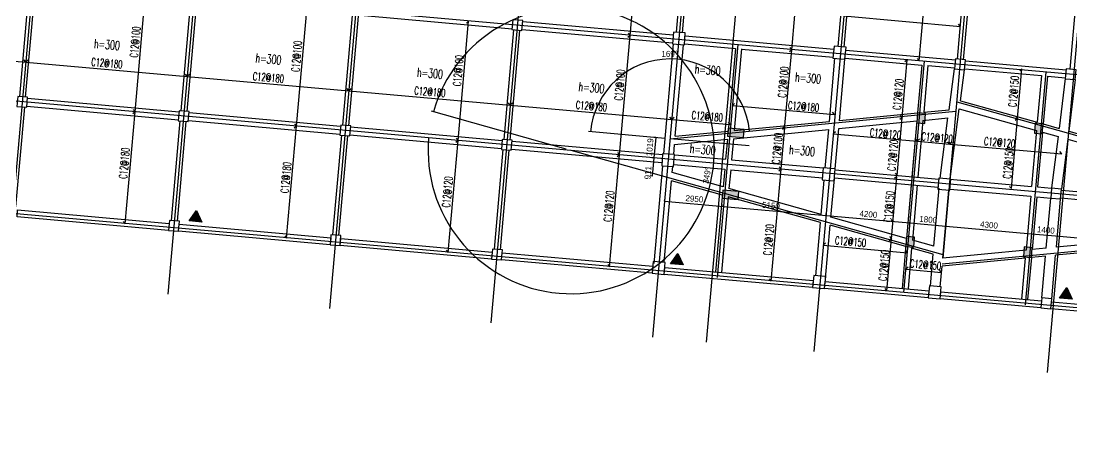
# Model space of a CAD drawing. Header units: millimetres. Extents: x 129427 to 386235, y 419441 to 703525.
# Drawn here: x 234596 to 287096, y 481158 to 502277 of the extents above; entities that cross this region are included whole.
import ezdxf

# ---------------------------------------------------------------- set-up
doc = ezdxf.new("R2010")
doc.units = ezdxf.units.MM
doc.header["$LTSCALE"] = 100
for name, color, linetype in [('B-dote', 253, 'Continuous'), ('B-板厚', 2, 'Continuous'), ('B-正筋文字', 7, 'Continuous'), ('B-正筋钢筋', 6, 'Continuous'), ('B-沉降观测点', 5, 'Continuous'), ('COLU', 7, 'Continuous'), ('DIM111', 3, 'Continuous'), ('HATCH', 8, 'Continuous'), ('h斜线-墙', 7, 'Continuous'), ('h斜线-柱', 7, 'Continuous'), ('L-dote', 253, 'Continuous'), ('WALL', 3, 'Continuous'), ('层12000', 54, 'Continuous'), ('柱', 2, 'Continuous'), ('梁虚线', 4, 'Continuous')]:
    doc.layers.add(name, color=color, linetype=linetype)
doc.styles.get("Standard").update_dxf_attribs({"font": 'standard'})
doc.styles.add('汉字', font='汉字')
doc.dimstyles.get("Standard").update_dxf_attribs({"dimtxt": 300, "dimasz": 100, "dimexe": 100, "dimexo": 250, "dimgap": 100, "dimtad": 0, "dimtoh": 1, "dimdec": 0, "dimdsep": 46, "dimcen": 0.09, "dimclrt": 7, "dimadec": 0, "dimazin": 0, "dimtfac": 1, "dimtdec": 4, "dimtofl": 0, "dimtmove": 0, "dimatfit": 3, "dimfxl": 4, "dimfxlon": 1, "dimtolj": 1, "dimtzin": 0, "dimarcsym": 0})

# ---------------------------------------------------------------- blocks, each defined once
blk = doc.blocks.new('A$C7FDE0673')
at = {"layer": 'B-沉降观测点'}
blk.add_hatch(color=256, dxfattribs=at).paths.add_polyline_path([(318, 551), (0, 0), (636, 0)], flags=0)
blk.add_lwpolyline([(0, 0), (318, 551), (636, 0)], close=True, dxfattribs=at)
blk = doc.blocks.new('*D587')
at = {"layer": 'DIM111', "color": 0, "linetype": 'ByBlock', "lineweight": -2}
for p, q in [((266307, 496459), (266203, 496468)), ((266303, 496459), (266213, 495444)), ((266217, 495444), (266113, 495453))]:
    blk.add_line(p, q, dxfattribs=at)
for points in [[(266303, 496459), (266311, 496358), (266277, 496361)], [(266213, 495444), (266205, 495545), (266238, 495542)]]:
    blk.add_solid(points, dxfattribs=at)
at = {"layer": 'DIM111', "color": 7, "linetype": 'Continuous', "lineweight": -2, "insert": (266009, 495974), "char_height": 300, "width": 680, "attachment_point": 5, "rotation": 84.9316, "style": '汉字'}
blk.add_mtext('1019', dxfattribs=at)
blk = doc.blocks.new('*D767')
at = {"layer": 'DIM111', "color": 0, "linetype": 'ByBlock', "lineweight": -2}
for p, q in [((266743, 493276), (266752, 493379)), ((266744, 493280), (269682, 493019)), ((269682, 493015), (269691, 493119))]:
    blk.add_line(p, q, dxfattribs=at)
for points in [[(266744, 493280), (266845, 493287), (266842, 493254)], [(269682, 493019), (269581, 493011), (269584, 493044)]]:
    blk.add_solid(points, dxfattribs=at)
at = {"layer": 'DIM111', "color": 7, "linetype": 'Continuous', "lineweight": -2, "insert": (268235, 493398), "char_height": 300, "width": 775, "attachment_point": 5, "rotation": 354.9318, "style": '汉字'}
blk.add_mtext('2950', dxfattribs=at)
blk = doc.blocks.new('*D399')
at = {"layer": 'DIM111', "color": 0, "linetype": 'ByBlock', "lineweight": -2}
for p, q in [((274812, 492560), (274821, 492664)), ((274812, 492564), (278996, 492193)), ((278995, 492189), (279005, 492293))]:
    blk.add_line(p, q, dxfattribs=at)
for points in [[(274812, 492564), (274913, 492572), (274910, 492539)], [(278996, 492193), (278895, 492185), (278898, 492218)]]:
    blk.add_solid(points, dxfattribs=at)
at = {"layer": 'DIM111', "color": 7, "linetype": 'Continuous', "lineweight": -2, "insert": (276926, 492627), "char_height": 300, "width": 790, "attachment_point": 5, "rotation": 354.9316, "style": '汉字'}
blk.add_mtext('4200', dxfattribs=at)
blk = doc.blocks.new('*D9')
at = {"layer": 'DIM111', "color": 0, "linetype": 'ByBlock', "lineweight": -2}
for p, q in [((269682, 493015), (269691, 493119)), ((269682, 493019), (274812, 492564)), ((274812, 492560), (274821, 492664))]:
    blk.add_line(p, q, dxfattribs=at)
for points in [[(269682, 493019), (269783, 493027), (269780, 492994)], [(274812, 492564), (274711, 492556), (274714, 492589)]]:
    blk.add_solid(points, dxfattribs=at)
at = {"layer": 'DIM111', "color": 7, "linetype": 'Continuous', "lineweight": -2, "insert": (272060, 493063), "char_height": 300, "width": 775, "attachment_point": 5, "rotation": 354.9315, "style": '汉字'}
blk.add_mtext('5150', dxfattribs=at)
blk = doc.blocks.new('*D496')
at = {"layer": 'DIM111', "color": 0, "linetype": 'ByBlock', "lineweight": -2}
for p, q in [((278995, 492189), (279005, 492293)), ((278996, 492193), (280788, 492034)), ((280788, 492030), (280797, 492134))]:
    blk.add_line(p, q, dxfattribs=at)
for points in [[(278996, 492193), (279097, 492201), (279094, 492168)], [(280788, 492034), (280687, 492026), (280690, 492059)]]:
    blk.add_solid(points, dxfattribs=at)
at = {"layer": 'DIM111', "color": 7, "linetype": 'Continuous', "lineweight": -2, "insert": (279914, 492362), "char_height": 300, "width": 690, "attachment_point": 5, "rotation": 354.9316, "style": '汉字'}
blk.add_mtext('1800', dxfattribs=at)
blk = doc.blocks.new('*D367')
at = {"layer": 'DIM111', "color": 0, "linetype": 'ByBlock', "lineweight": -2}
for p, q in [((280789, 492038), (280780, 491934)), ((280788, 492034), (285072, 491654)), ((285072, 491658), (285063, 491554))]:
    blk.add_line(p, q, dxfattribs=at)
for points in [[(280788, 492034), (280890, 492042), (280887, 492009)], [(285072, 491654), (284971, 491646), (284974, 491679)]]:
    blk.add_solid(points, dxfattribs=at)
at = {"layer": 'DIM111', "color": 7, "linetype": 'Continuous', "lineweight": -2, "insert": (282952, 492093), "char_height": 300, "width": 790, "attachment_point": 5, "rotation": 354.9316, "style": '汉字'}
blk.add_mtext('4300', dxfattribs=at)
blk = doc.blocks.new('*D15')
at = {"layer": 'DIM111', "color": 0, "linetype": 'ByBlock', "lineweight": -2}
for p, q in [((285072, 491658), (285063, 491554)), ((285072, 491654), (286466, 491530)), ((286467, 491534), (286457, 491431))]:
    blk.add_line(p, q, dxfattribs=at)
for points in [[(285072, 491654), (285173, 491662), (285170, 491629)], [(286466, 491530), (286365, 491523), (286368, 491556)]]:
    blk.add_solid(points, dxfattribs=at)
at = {"layer": 'DIM111', "color": 7, "linetype": 'Continuous', "lineweight": -2, "insert": (285791, 491841), "char_height": 300, "width": 695, "attachment_point": 5, "rotation": 354.9316, "style": '汉字'}
blk.add_mtext('1400', dxfattribs=at)
blk = doc.blocks.new('*D452')
at = {"layer": 'DIM111', "color": 0, "linetype": 'ByBlock', "lineweight": -2}
for p, q in [((286467, 491534), (286457, 491431)), ((286466, 491530), (293638, 490894)), ((293638, 490898), (293629, 490795))]:
    blk.add_line(p, q, dxfattribs=at)
for points in [[(286466, 491530), (286567, 491538), (286564, 491505)], [(293638, 490894), (293537, 490887), (293540, 490920)]]:
    blk.add_solid(points, dxfattribs=at)
at = {"layer": 'DIM111', "color": 7, "linetype": 'Continuous', "lineweight": -2, "insert": (290074, 491461), "char_height": 300, "width": 780, "attachment_point": 5, "rotation": 354.9316, "style": '汉字'}
blk.add_mtext('7200', dxfattribs=at)
blk = doc.blocks.new('*D106')
at = {"layer": 'DIM111', "color": 0, "linetype": 'ByBlock', "lineweight": -2}
for p, q in [((266217, 495444), (266113, 495453)), ((266213, 495444), (266132, 494536)), ((266136, 494536), (266033, 494545))]:
    blk.add_line(p, q, dxfattribs=at)
for points in [[(266213, 495444), (266221, 495343), (266187, 495346)], [(266132, 494536), (266125, 494637), (266158, 494635)]]:
    blk.add_solid(points, dxfattribs=at)
at = {"layer": 'DIM111', "color": 7, "linetype": 'Continuous', "lineweight": -2, "insert": (265916, 494704), "char_height": 300, "width": 546.67, "attachment_point": 5, "rotation": 84.9316, "style": '汉字'}
blk.add_mtext('911', dxfattribs=at)
blk = doc.blocks.new('*D765')
at = {"layer": 'DIM111', "color": 0, "linetype": 'ByBlock', "lineweight": -2}
blk.add_line((266771, 496417), (262948, 496756), dxfattribs=at)
blk.add_arc((267020, 496395), 3988, 5.531, 174.9316, dxfattribs=at)
for points in [[(263048, 496748), (263041, 496849), (263074, 496845)], [(270989, 496780), (270962, 496877), (270995, 496881)]]:
    blk.add_solid(points, dxfattribs=at)
at = {"layer": 'DIM111', "color": 7, "linetype": 'Continuous', "lineweight": -2, "insert": (267003, 500483), "char_height": 300, "width": 566.67, "attachment_point": 8, "rotation": 0.2313, "style": '汉字'}
blk.add_mtext('169%%D', dxfattribs=at)
blk = doc.blocks.new('*D769')
at = {"layer": 'DIM111', "color": 0, "linetype": 'ByBlock', "lineweight": -2}
blk.add_line((261833, 495880), (255101, 497768), dxfattribs=at)
blk.add_arc((262080, 495811), 7148, 174.9316, 164.3322, dxfattribs=at)
for points in [[(255197, 497741), (255209, 497842), (255241, 497833)], [(254959, 496442), (254968, 496341), (254935, 496344)]]:
    blk.add_solid(points, dxfattribs=at)
at = {"layer": 'DIM111', "color": 7, "linetype": 'Continuous', "lineweight": -2, "insert": (269013, 494542), "char_height": 300, "width": 666.67, "attachment_point": 8, "rotation": 79.6319, "style": '汉字'}
blk.add_mtext('349%%D', dxfattribs=at)
blk = doc.blocks.new('*D647')
at = {"layer": 'DIM111', "color": 0, "linetype": 'ByBlock', "lineweight": -2}
blk.add_line((294216, 494633), (297374, 493747), dxfattribs=at)
blk.add_arc((293976, 494700), 3429, 174.9316, 344.3322, dxfattribs=at)
for points in [[(290560, 495003), (290569, 494902), (290536, 494905)], [(297278, 493774), (297265, 493673), (297233, 493683)]]:
    blk.add_solid(points, dxfattribs=at)
at = {"layer": 'DIM111', "color": 7, "linetype": 'Continuous', "lineweight": -2, "insert": (293376, 491425), "char_height": 300, "width": 566.67, "attachment_point": 8, "rotation": 349.6319, "style": '汉字'}
blk.add_mtext('169%%D', dxfattribs=at)
blk = doc.blocks.new('*D611')
at = {"layer": 'DIM111', "color": 0, "linetype": 'ByBlock', "lineweight": -2}
blk.add_arc((293683, 491397), 1808, 174.9316, 185.531, dxfattribs=at)
for points in [[(291882, 491557), (291893, 491456), (291859, 491458)], [(291883, 491223), (291860, 491322), (291893, 491324)]]:
    blk.add_solid(points, dxfattribs=at)
at = {"layer": 'DIM111', "color": 7, "linetype": 'Continuous', "lineweight": -2, "insert": (291975, 491390), "char_height": 300, "width": 358.33, "attachment_point": 8, "rotation": 270.2313, "style": '汉字'}
blk.add_mtext('11%%D', dxfattribs=at)
blk = doc.blocks.new('*U990')
at = {"layer": 'HATCH'}
h = blk.add_hatch(color=254, dxfattribs=at)
h.paths.add_polyline_path([(25211, 4254), (24415, 4325), (24379, 3926), (25176, 3856)], flags=0)
h.paths.add_polyline_path([(24938, 1166), (24141, 1237), (24105, 838), (24902, 768)], flags=0)
h.paths.add_polyline_path([(15995, 6176), (16039, 6674), (15641, 6709), (15597, 6211)], flags=0)
h.paths.add_polyline_path([(15447, 0), (15492, 498), (15093, 533), (15049, 35)], flags=0)
h.paths.add_polyline_path([(10118, 6697), (10162, 7195), (9764, 7230), (9720, 6732)], flags=0)
h.paths.add_polyline_path([(9571, 521), (9615, 1019), (9216, 1055), (9172, 557)], flags=0)
h.paths.add_polyline_path([(1106, 6392), (309, 6463), (274, 6064), (1071, 5994)], flags=0)
h.paths.add_polyline_path([(832, 3304), (35, 3375), (0, 2976), (797, 2906)], flags=0)
at = {"layer": '柱', "color": 2}
for points in [[(10118, 6697), (10162, 7195), (9764, 7230), (9720, 6732)], [(1106, 6392), (309, 6463), (274, 6064), (1071, 5994)], [(15995, 6176), (16039, 6674), (15641, 6709), (15597, 6211)], [(25211, 4254), (24415, 4325), (24379, 3926), (25176, 3856)], [(832, 3304), (35, 3375), (0, 2976), (797, 2906)], [(9571, 521), (9615, 1019), (9216, 1055), (9172, 557)], [(24938, 1166), (24141, 1237), (24105, 838), (24902, 768)], [(15447, 0), (15492, 498), (15093, 533), (15049, 35)]]:
    blk.add_lwpolyline(points, close=True, dxfattribs=at)

msp = doc.modelspace()

# ---------------------------------------------------------------- hatches: boundary and pattern name
at = {"layer": 'h斜线-墙'}
h = msp.add_hatch(dxfattribs=at)
h.set_pattern_fill('ANSI31', color=256, scale=40, angle=-5.06835, style=0)
h.set_pattern_definition([])
h.paths.add_polyline_path([(234428.6, 492841.8), (241998.9, 492170.4), (241967.9, 491821.8), (234397.7, 492493.2)], flags=0)
h = msp.add_hatch(dxfattribs=at)
h.set_pattern_fill('ANSI31', color=256, scale=40, angle=-5.06835, style=0)
h.set_pattern_definition([])
h.paths.add_polyline_path([(242496.9, 492126.3), (250067.2, 491454.8), (250036.3, 491106.2), (242466, 491777.6)], flags=0)
h = msp.add_hatch(dxfattribs=at)
h.set_pattern_fill('ANSI31', color=256, scale=40, angle=-5.06835, style=0)
h.set_pattern_definition([])
h.paths.add_polyline_path([(250565.2, 491410.7), (258135.5, 490739.2), (258104.6, 490390.6), (250534.3, 491062)], flags=0)
h = msp.add_hatch(dxfattribs=at)
h.set_pattern_fill('ANSI31', color=256, scale=40, angle=-5.06835, style=0)
h.set_pattern_definition([])
h.paths.add_polyline_path([(258633.6, 490695.1), (266154, 490028.1), (266123.1, 489679.4), (258602.6, 490346.4)], flags=0)
h = msp.add_hatch(dxfattribs=at)
h.set_pattern_fill('ANSI31', color=256, scale=40, angle=-5.06835, style=0)
h.set_pattern_definition([])
h.paths.add_polyline_path([(266751.7, 489975.1), (274172.6, 489316.9), (274141.6, 488968.3), (266720.8, 489626.4)], flags=0)
h = msp.add_hatch(dxfattribs=at)
h.set_pattern_fill('ANSI31', color=256, scale=40, angle=-5.06835, style=0)
h.set_pattern_definition([])
h.paths.add_polyline_path([(274770.2, 489263.9), (279949.9, 488804.5), (279919, 488455.9), (274739.3, 488915.3)], flags=0)
h = msp.add_hatch(dxfattribs=at)
h.set_pattern_fill('ANSI31', color=256, scale=40, angle=-5.06835, style=0)
h.set_pattern_definition([])
h.paths.add_polyline_path([(280547.5, 488751.5), (285577.8, 488305.4), (285546.9, 487956.7), (280516.6, 488402.9)], flags=0)
h = msp.add_hatch(dxfattribs=at)
h.set_pattern_fill('ANSI31', color=256, scale=40, angle=-5.06835, style=0)
h.set_pattern_definition([])
h.paths.add_polyline_path([(286075.8, 488261.2), (293347.3, 487616.3), (293316.4, 487267.7), (286044.9, 487912.6)], flags=0)
at = {"layer": 'h斜线-柱'}
h = msp.add_hatch(dxfattribs=at)
h.set_pattern_fill('ANSI31', color=256, scale=40, angle=-5.06835, style=0)
h.set_pattern_definition([])
h.paths.add_polyline_path([(259120.6, 501845.7), (259618.6, 501801.5), (259662.8, 502299.5), (259164.7, 502343.7)], flags=0)
h = msp.add_hatch(dxfattribs=at)
h.set_pattern_fill('ANSI31', color=256, scale=40, angle=-5.06835, style=0)
h.set_pattern_definition([])
h.paths.add_polyline_path([(267139.2, 501133.7), (267736.9, 501085.9), (267781.1, 501683.9), (267183.1, 501728.1)], flags=0)
h = msp.add_hatch(dxfattribs=at)
h.set_pattern_fill('ANSI31', color=256, scale=40, angle=-5.06835, style=0)
h.set_pattern_definition([])
h.paths.add_polyline_path([(275157.6, 500423.3), (275755.3, 500370.3), (275808.3, 500968), (275210.6, 501021)], flags=0)
h = msp.add_hatch(dxfattribs=at)
h.set_pattern_fill('ANSI31', color=256, scale=40, angle=-5.06835, style=0)
h.set_pattern_definition([])
h.paths.add_polyline_path([(281233.8, 499884.4), (281731.8, 499840.2), (281776, 500338.3), (281277.9, 500382.5)], flags=0)
h = msp.add_hatch(dxfattribs=at)
h.set_pattern_fill('ANSI31', color=256, scale=40, angle=-5.06835, style=0)
h.set_pattern_definition([])
h.paths.add_polyline_path([(286762.1, 499394.1), (287260.1, 499349.9), (287304.3, 499848), (286806.2, 499892.1)], flags=0)
h = msp.add_hatch(dxfattribs=at)
h.set_pattern_fill('ANSI31', color=256, scale=40, angle=-5.06835, style=0)
h.set_pattern_definition([])
h.paths.add_polyline_path([(234385.5, 498015.9), (234883.5, 497971.7), (234927.7, 498469.7), (234429.7, 498513.9)], flags=0)
h = msp.add_hatch(dxfattribs=at)
h.set_pattern_fill('ANSI31', color=256, scale=40, angle=-5.06835, style=0)
h.set_pattern_definition([])
h.paths.add_polyline_path([(242453.8, 497300.3), (242951.9, 497256.1), (242996, 497754.2), (242498, 497798.3)], flags=0)
h = msp.add_hatch(dxfattribs=at)
h.set_pattern_fill('ANSI31', color=256, scale=40, angle=-5.06835, style=0)
h.set_pattern_definition([])
h.paths.add_polyline_path([(250522.2, 496584.7), (251020.2, 496540.5), (251064.4, 497038.6), (250566.3, 497082.7)], flags=0)
h = msp.add_hatch(dxfattribs=at)
h.set_pattern_fill('ANSI31', color=256, scale=40, angle=-5.06835, style=0)
h.set_pattern_definition([])
h.paths.add_polyline_path([(258590.5, 495869.1), (259088.5, 495824.9), (259132.7, 496323), (258634.7, 496367.2)], flags=0)
h = msp.add_hatch(dxfattribs=at)
h.set_pattern_fill('ANSI31', color=256, scale=40, angle=-5.06835, style=0)
h.set_pattern_definition([])
h.paths.add_polyline_path([(266600, 495054.2), (267198.1, 495010), (267242.2, 495608), (266644.2, 495652.2)], flags=0)
h = msp.add_hatch(dxfattribs=at)
h.set_pattern_fill('ANSI31', color=256, scale=40, angle=-5.06835, style=0)
h.set_pattern_definition([])
h.paths.add_polyline_path([(274618.7, 494347.2), (275216.4, 494294.2), (275269.4, 494891.8), (274671.7, 494944.8)], flags=0)
h = msp.add_hatch(dxfattribs=at)
h.set_pattern_fill('ANSI31', color=256, scale=40, angle=-5.06835, style=0)
h.set_pattern_definition([])
h.paths.add_polyline_path([(280400.4, 493884.6), (280998.1, 493831.6), (281046.7, 494379.4), (280449, 494432.4)], flags=0)
h = msp.add_hatch(dxfattribs=at)
h.set_pattern_fill('ANSI31', color=256, scale=40, angle=-5.06835, style=0)
h.set_pattern_definition([])
h.paths.add_polyline_path([(286032.8, 493435.2), (286530.8, 493391.1), (286575, 493889.1), (286076.9, 493933.3)], flags=0)
h = msp.add_hatch(dxfattribs=at)
h.set_pattern_fill('ANSI31', color=256, scale=40, angle=-5.06835, style=0)
h.set_pattern_definition([])
h.paths.add_polyline_path([(241967.9, 491821.8), (242466, 491777.6), (242510.2, 492275.7), (242012.1, 492319.8)], flags=0)
h = msp.add_hatch(dxfattribs=at)
h.set_pattern_fill('ANSI31', color=256, scale=40, angle=-5.06835, style=0)
h.set_pattern_definition([])
h.paths.add_polyline_path([(250036.3, 491106.2), (250534.3, 491062), (250578.5, 491560.1), (250080.4, 491604.3)], flags=0)
h = msp.add_hatch(dxfattribs=at)
h.set_pattern_fill('ANSI31', color=256, scale=40, angle=-5.06835, style=0)
h.set_pattern_definition([])
h.paths.add_polyline_path([(258104.6, 490390.6), (258602.6, 490346.4), (258646.8, 490844.5), (258148.8, 490888.7)], flags=0)
h = msp.add_hatch(dxfattribs=at)
h.set_pattern_fill('ANSI31', color=256, scale=40, angle=-5.06835, style=0)
h.set_pattern_definition([])
h.paths.add_polyline_path([(266123.1, 489679.4), (266720.8, 489626.4), (266773.8, 490224.1), (266176.1, 490277.1)], flags=0)
h = msp.add_hatch(dxfattribs=at)
h.set_pattern_fill('ANSI31', color=256, scale=40, angle=-5.06835, style=0)
h.set_pattern_definition([])
h.paths.add_polyline_path([(274141.6, 488968.3), (274739.3, 488915.3), (274792.3, 489512.9), (274194.7, 489565.9)], flags=0)
h = msp.add_hatch(dxfattribs=at)
h.set_pattern_fill('ANSI31', color=256, scale=40, angle=-5.06835, style=0)
h.set_pattern_definition([])
h.paths.add_polyline_path([(279919, 488455.9), (280516.6, 488402.9), (280569.6, 489000.5), (279972, 489053.5)], flags=0)
h = msp.add_hatch(dxfattribs=at)
h.set_pattern_fill('ANSI31', color=256, scale=40, angle=-5.06835, style=0)
h.set_pattern_definition([])
h.paths.add_polyline_path([(285546.9, 487956.7), (286044.9, 487912.6), (286089.1, 488410.6), (285591, 488454.8)], flags=0)

# ---------------------------------------------------------------- linework, layer by layer
at = {"layer": 'B-dote'}
for p, q in [((284415.8, 532932.5), (280646.8, 490436.4)), ((278359.8, 532566.1), (274209.2, 485768.4)), ((290115.6, 532678), (285863.5, 484734.7)), ((272477.3, 527365.4), (268830.3, 486245.4)), ((235650.5, 509448.8), (233867.6, 489346.3)), ((243718.8, 508733.2), (241935.9, 488630.7)), ((259855.5, 507302.1), (258072.6, 487199.5)), ((364927.4, 492712.5), (205005.1, 506896.2)), ((267923.8, 506586.5), (266140.9, 486483.9)), ((251323.3, 502788.2), (250004.2, 487915.1)), ((364397.3, 486736), (191125.3, 502103.6)), ((270969.2, 496045), (267019.9, 496395.3)), ((363902.6, 481157.9), (198200.3, 495854.2))]:
    msp.add_line(p, q, dxfattribs=at)
at = {"layer": 'B-正筋钢筋'}
for points in [[(264929.3, 501665.1), (265025.5, 501550.1), (265487.5, 506758.6), (265372.4, 506662.3)], [(272997.6, 500949.5), (273093.9, 500834.5), (273555.8, 506043), (273440.8, 505946.7)], [(279363.4, 500407.8), (279459.7, 500292.7), (279921.6, 505501.3), (279806.6, 505405)], [(240196.2, 497858), (240292.5, 497743), (240820.5, 503696.8), (240705.5, 503600.6)], [(248264.5, 497142.4), (248360.8, 497027.4), (248888.9, 502981.3), (248773.8, 502885)], [(275810.7, 502625.1), (275695.7, 502528.8), (281522.1, 502012), (281425.9, 502127.1)], [(256332.9, 496426.8), (256429.1, 496311.8), (256957.2, 502265.7), (256842.2, 502169.4)], [(264401.2, 495711.2), (264497.5, 495596.2), (265025.5, 501550.1), (264910.5, 501453.8)], [(226879.5, 501041.7), (226764.5, 500945.4), (234832.8, 500229.9), (234736.6, 500344.9)], [(234947.9, 500326.1), (234832.8, 500229.9), (242901.2, 499514.3), (242804.9, 499629.3)], [(272646.4, 496989.9), (272742.7, 496874.9), (273093.9, 500834.5), (272978.8, 500738.2)], [(278516.8, 497565.5), (278613.1, 497450.5), (278869.4, 500340.4), (278754.4, 500244.1)], [(284283.8, 497529), (284380.1, 497414), (284599, 499882.3), (284484, 499786)], [(243016.2, 499610.5), (242901.2, 499514.3), (250969.5, 498798.7), (250873.2, 498913.7)], [(251084.5, 498895), (250969.5, 498798.7), (259037.8, 498083.1), (258941.6, 498198.1)], [(239699.9, 492261.8), (239796.2, 492146.8), (240292.5, 497743), (240177.4, 497646.7)], [(259152.9, 498179.4), (259037.8, 498083.1), (267106.2, 497367.5), (267009.9, 497482.5)], [(270245.2, 498154.8), (270130.2, 498058.6), (275233.3, 497606), (275137.1, 497721)], [(267221.2, 497463.8), (267106.2, 497367.5), (270036.4, 497107.6), (269940.1, 497222.6)], [(278260.5, 494675.7), (278356.8, 494560.7), (278613.1, 497450.5), (278498, 497354.3)], [(283972.7, 494021.8), (284069, 493906.8), (284380.1, 497414), (284265, 497317.7)], [(247768.2, 491546.2), (247864.5, 491431.2), (248360.8, 497027.4), (248245.8, 496931.1)], [(272470.2, 495003.7), (272566.5, 494888.7), (272749.3, 496950.1), (272634.3, 496853.8)], [(275289.5, 496748.2), (275174.5, 496651.9), (279363.5, 496280.4), (279267.3, 496395.4)], [(255836.5, 490830.7), (255932.8, 490715.6), (256429.1, 496311.8), (256314.1, 496215.5)], [(279474.3, 496377), (279359.2, 496280.8), (280992.1, 496135.9), (280895.9, 496251)], [(281115.9, 496231.4), (281000.9, 496135.2), (286594.1, 495639.1), (286497.8, 495754.1)], [(263904.9, 490115.1), (264001.1, 490000), (264497.5, 495596.2), (264382.4, 495499.9)], [(271973.2, 489399.5), (272069.5, 489284.5), (272565.8, 494880.6), (272450.8, 494784.4)], [(277980.5, 491518.9), (278076.8, 491403.8), (278352.3, 494510.1), (278237.3, 494413.8)], [(277750.5, 488925.6), (277846.8, 488810.6), (278076.8, 491403.8), (277961.8, 491307.6)], [(274786.2, 491177), (274671.2, 491080.8), (278877, 490707.7), (278780.8, 490822.8)], [(278906.8, 489979.1), (278791.8, 489882.8), (280575.6, 489724.6), (280479.3, 489839.6)]]:
    msp.add_lwpolyline(points, dxfattribs=at)
at = {"layer": 'COLU'}
for points in [[(259120.6, 501845.7), (259618.6, 501801.5), (259662.8, 502299.5), (259164.7, 502343.7)], [(267139.2, 501133.7), (267736.9, 501085.9), (267781.1, 501683.9), (267183.1, 501728.1)], [(275157.6, 500423.3), (275755.3, 500370.3), (275808.3, 500968), (275210.6, 501021)], [(281233.8, 499884.4), (281731.8, 499840.2), (281776, 500338.3), (281277.9, 500382.5)], [(286762.1, 499394.1), (287260.1, 499349.9), (287304.3, 499848), (286806.2, 499892.1)], [(234385.5, 498015.9), (234883.5, 497971.7), (234927.7, 498469.7), (234429.7, 498513.9)], [(242453.8, 497300.3), (242951.9, 497256.1), (242996, 497754.2), (242498, 497798.3)], [(250522.2, 496584.7), (251020.2, 496540.5), (251064.4, 497038.6), (250566.3, 497082.7)], [(258590.5, 495869.1), (259088.5, 495824.9), (259132.7, 496323), (258634.7, 496367.2)], [(266600, 495054.2), (267198.1, 495010), (267242.2, 495608), (266644.2, 495652.2)], [(274618.7, 494347.2), (275216.4, 494294.2), (275269.4, 494891.8), (274671.7, 494944.8)], [(280400.4, 493884.6), (280998.1, 493831.6), (281046.7, 494379.4), (280449, 494432.4)], [(286032.8, 493435.2), (286530.8, 493391.1), (286575, 493889.1), (286076.9, 493933.3)], [(241967.9, 491821.8), (242466, 491777.6), (242510.2, 492275.7), (242012.1, 492319.8)], [(250036.3, 491106.2), (250534.3, 491062), (250578.5, 491560.1), (250080.4, 491604.3)], [(258104.6, 490390.6), (258602.6, 490346.4), (258646.8, 490844.5), (258148.8, 490888.7)], [(266123.1, 489679.4), (266720.8, 489626.4), (266773.8, 490224.1), (266176.1, 490277.1)], [(274141.6, 488968.3), (274739.3, 488915.3), (274792.3, 489512.9), (274194.7, 489565.9)], [(279919, 488455.9), (280516.6, 488402.9), (280569.6, 489000.5), (279972, 489053.5)], [(285546.9, 487956.7), (286044.9, 487912.6), (286089.1, 488410.6), (285591, 488454.8)]]:
    msp.add_lwpolyline(points, close=True, dxfattribs=at)
at = {"layer": 'L-dote', "color": 1}
for p, q in [((270399.7, 501097.5), (269367.9, 489463.6)), ((279713.2, 500271.4), (278688.4, 488716.8)), ((285807, 499931.8), (285806.9, 499930.6)), ((285789.2, 499731.4), (284757.9, 488102.6)), ((281339.3, 498244.3), (293975.6, 494700.1)), ((267019.9, 496395.3), (281297.9, 497777.9)), ((280661.2, 490598.9), (262073.4, 495812.4)), ((293682.6, 491397.4), (280619.8, 490132.4))]:
    msp.add_line(p, q, dxfattribs=at)
at = {"layer": 'WALL'}
for points in [[(234428.6, 492841.8), (241998.9, 492170.4), (241967.9, 491821.8), (234397.7, 492493.2)], [(242496.9, 492126.3), (250067.2, 491454.8), (250036.3, 491106.2), (242466, 491777.6)], [(250565.2, 491410.7), (258135.5, 490739.2), (258104.6, 490390.6), (250534.3, 491062)], [(258633.6, 490695.1), (266154, 490028.1), (266123.1, 489679.4), (258602.6, 490346.4)], [(266751.7, 489975.1), (274172.6, 489316.9), (274141.6, 488968.3), (266720.8, 489626.4)], [(274770.2, 489263.9), (279949.9, 488804.5), (279919, 488455.9), (274739.3, 488915.3)], [(280547.5, 488751.5), (285577.8, 488305.4), (285546.9, 487956.7), (280516.6, 488402.9)], [(286075.8, 488261.2), (293347.3, 487616.3), (293316.4, 487267.7), (286044.9, 487912.6)]]:
    msp.add_lwpolyline(points, close=True, dxfattribs=at)
at = {"layer": '层12000', "color": 30, "linetype": 'Continuous'}
for p, q in [((266703.1, 495652.6), (267189, 501131.1)), ((267282.1, 496521.1), (267687, 501087.2)), ((270282.5, 500907.1), (269916.1, 496776.2)), ((270581.3, 500880.6), (270219.9, 496805.6)), ((274978, 497266.3), (275257.3, 500415.5)), ((275482.7, 497296.7), (275755.4, 500371.7)), ((279595.9, 500081.1), (279384.1, 497693)), ((279894.7, 500054.6), (279687.9, 497722.4)), ((280956.2, 497845.3), (281223.8, 499890.5)), ((281519.6, 498297.6), (281721.2, 499838.3)), ((285572.4, 499551), (285365.6, 497218.9)), ((285871.3, 499524.5), (285659.5, 497136.4)), ((286762.7, 499402.5), (286450.6, 496914.5)), ((287260.2, 499351.1), (286937.4, 496778)), ((281519.6, 498297.6), (285365.6, 497218.9)), ((279687.9, 497722.4), (280956.2, 497845.3)), ((281007.1, 494380.1), (281467.2, 497896.9)), ((281467.2, 497896.9), (285329.7, 496813.5)), ((270219.9, 496805.6), (274978, 497266.3)), ((275448.4, 496910), (279348.2, 497287.7)), ((275484.3, 497315.4), (279384.1, 497693)), ((279348.7, 497293.4), (278827.4, 491416.5)), ((279348.2, 497287.7), (279101.2, 494503)), ((279651.9, 497317.1), (279400, 494476.4)), ((279651.9, 497317.1), (280902.9, 497438.2)), ((280509.6, 494432.2), (280902.9, 497438.2)), ((267282.1, 496521.1), (269916.1, 496776.2)), ((270183.9, 496400.2), (274942.1, 496861)), ((274771.4, 494937), (274942.1, 496861)), ((275269.5, 494893.2), (275448.4, 496910)), ((285329.7, 496813.5), (285082, 494021.5)), ((285623.5, 496731.1), (285380.9, 493995)), ((285623.5, 496731.1), (286400.2, 496513.2)), ((285659.4, 497136.4), (286450.6, 496914.5)), ((286937.4, 496778), (293956.6, 494809.2)), ((267246.1, 496115.8), (269880.1, 496370.8)), ((269880.1, 496370.8), (269792, 495377.6)), ((270183.9, 496400.2), (270090.9, 495351.1)), ((286400.2, 496513.2), (286077.6, 493941.7)), ((286887, 496376.7), (286575.1, 493890.3)), ((286887, 496376.7), (293928, 494401.9)), ((267201.2, 495608.7), (267246.1, 496115.8)), ((267242.6, 495603.7), (269792, 495377.6)), ((267204.4, 495105.8), (269747.9, 494879.6)), ((270090.9, 495351.1), (274671.7, 494944.8)), ((266217.1, 490173.1), (266649.7, 495050.5)), ((267121.3, 494708.1), (267149.8, 495013.6)), ((269669.3, 493993.5), (267121.3, 494708.1)), ((269747.9, 494879.6), (269669.3, 493993.5)), ((270046.7, 494853.1), (269963.1, 493911)), ((270046.7, 494853.1), (274627.5, 494446.8)), ((266724, 490228.5), (267085.3, 494302.8)), ((269633.3, 493588.1), (267085.3, 494302.8)), ((274565.9, 492620), (274718.3, 494338.3)), ((275055.7, 492482.7), (275225.3, 494395.1)), ((279065.8, 494104.5), (278828.1, 491424.6)), ((279364.7, 494078), (279122, 491342.1)), ((280996.6, 494383.9), (285082, 494021.5)), ((269642.3, 493689.4), (269293, 489750.9)), ((269927.2, 493505.7), (269591.8, 489724.4)), ((274530, 492214.7), (269927.2, 493505.7)), ((274565.9, 492620), (269963.1, 493911)), ((280198.4, 491040.2), (280454.8, 493931)), ((280646.8, 490436.4), (280948.3, 493836)), ((281002.5, 493881.4), (285037.9, 493523.5)), ((285037.9, 493523.5), (284799.7, 490838.6)), ((285380.9, 493995), (286077.7, 493933.2)), ((285336.7, 493497), (285103.5, 490868)), ((285336.7, 493497), (286034, 493435.1)), ((285811.2, 490936.5), (286032.9, 493436.4)), ((286317.5, 490985.6), (286530.9, 493392.3)), ((278828.1, 491424.6), (275055.7, 492482.7)), ((274294.3, 489557.1), (274530, 492214.7)), ((274783.5, 489413.7), (275019.7, 492077.3)), ((278792.2, 491019.2), (275019.7, 492077.3)), ((293709.6, 491701.4), (286317.5, 490985.6)), ((278801.2, 491120.6), (278606.4, 488924.8)), ((279086.1, 490936.8), (278905.3, 488898.3)), ((280162.4, 490634.9), (279086.1, 490936.8)), ((279091, 490992.7), (279090.2, 490983.7)), ((280198.4, 491040.2), (279122, 491342.1)), ((285811.2, 490936.5), (285103.5, 490868)), ((293673.7, 491296), (286281.5, 490580.2)), ((280021.8, 489049.1), (280162.4, 490634.9)), ((284763.8, 490433.2), (280610.8, 490031.1)), ((284799.7, 490838.6), (280646.8, 490436.4)), ((284763.8, 490433.2), (284583, 488394.8)), ((285067.6, 490462.6), (284881.8, 488368.3)), ((285775.2, 490531.2), (285067.6, 490462.6)), ((285591.1, 488455.7), (285775.2, 490531.2)), ((286089.2, 488411.8), (286281.5, 490580.2)), ((280519.8, 489004.9), (280610.8, 490031.1))]:
    msp.add_line(p, q, dxfattribs=at)
at = {"layer": '梁虚线'}
for p, q in [((267341.3, 501716.4), (267752.3, 506350.5)), ((267640.5, 501694.3), (268051.1, 506324.4)), ((275409.8, 501003.3), (275820.6, 505634.9)), ((275708.7, 500976.8), (276119.5, 505608.8)), ((281377.5, 500373.4), (281797.1, 505104.9)), ((281676.4, 500347.3), (282096, 505078.7)), ((287005.4, 499874.4), (287425.1, 504605.8)), ((234529.3, 498504.9), (235015.2, 503983.4)), ((234828.1, 498478.8), (235314, 503957.3)), ((242597.6, 497789.3), (243083.5, 503267.8)), ((242896.5, 497763.2), (243382.3, 503241.7)), ((250665.9, 497073.7), (251151.8, 502552.2)), ((250964.8, 497047.6), (251450.7, 502526.1)), ((251554.9, 502566.9), (259125.2, 501895.4)), ((259658.1, 502249.7), (267172.4, 501583.3)), ((258734.3, 496358.1), (259220.1, 501836.6)), ((259033.1, 496332), (259519, 501810.5)), ((259623.3, 501851.3), (267142.8, 501183.6)), ((267769.8, 501530.3), (275197.4, 500871.6)), ((267740.3, 501132.1), (270282.4, 500905.9)), ((270581.2, 500879.4), (275162, 500473.1)), ((275759.9, 500420.1), (279595.8, 500079.9)), ((275794.8, 500818.6), (281273.3, 500332.7)), ((279894.6, 500053.4), (281238.4, 499934.2)), ((281736.4, 499890), (285572.3, 499549.8)), ((281771.3, 500288.5), (286801.6, 499842.4)), ((285871.2, 499523.3), (286766.5, 499443.9)), ((234923.1, 498420), (242493.3, 497748.5)), ((234342.1, 492999.3), (234784, 497980.7)), ((234888.2, 498021.5), (242458.5, 497350.1)), ((242991.4, 497704.4), (250561.7, 497033)), ((242111.6, 492309.8), (242553.4, 497291.3)), ((242410.5, 492283.7), (242852.3, 497265.1)), ((242956.5, 497305.9), (250526.8, 496634.5)), ((251059.7, 496988.8), (258630, 496317.4)), ((250179.9, 491594.2), (250621.8, 496575.7)), ((250478.8, 491568.1), (250920.6, 496549.5)), ((251024.9, 496590.3), (258595.1, 495918.9)), ((259128.1, 496273.2), (266640.8, 495606.9)), ((258248.3, 490878.7), (258690.1, 495860.1)), ((258547.1, 490852.5), (258988.9, 495834)), ((259093.2, 495874.7), (266611.3, 495207.2)), ((275264.7, 494842), (280444.6, 494382.6)), ((275229.8, 494443.5), (280409.3, 493984.2)), ((286571.3, 493839.2), (293841.8, 493194.4)), ((286536.5, 493440.8), (293806.9, 492795.9))]:
    msp.add_line(p, q, dxfattribs=at)

# ---------------------------------------------------------------- block references
at = {"layer": 'B-沉降观测点'}
for p, rotation in [((243000.8, 492297.4), 354.9316457873965), ((267045.7, 490154.2), 354.9316457873965), ((286478.8, 488443.9), 354.9316459472568)]:
    msp.add_blockref('A$C7FDE0673', p, dxfattribs=dict(at, rotation=rotation))
at = {"layer": '层12000'}
msp.add_blockref('*U990', (269620, 490461.5), dxfattribs=at)

# ---------------------------------------------------------------- texts
at = {"layer": 'B-板厚', "width": 0.7}
for p in [(238227.6, 500931.6), (246296, 500216), (254364.3, 499500.5), (268237.8, 499665.2), (273254.5, 499264.2), (262432.6, 498784.9), (267991.5, 495697.2), (272953, 495639.3)]:
    msp.add_text('h=300', height=450, rotation=354.93165, dxfattribs=at).set_placement(p)
at = {"layer": 'B-正筋文字', "width": 0.65}
for s, rotation, p in [('C12@100', 84.93165, (240429.6, 500438.5)), ('C12@100', 84.93165, (248497.9, 499722.9)), ('C12@180', 354.93165, (238092.1, 500042.8)), ('C12@100', 84.93165, (256566.2, 499007.3)), ('C12@100', 84.93165, (272805.8, 498432.7)), ('C12@180', 354.93165, (246160.4, 499327.2)), ('C12@100', 84.93165, (264634.6, 498291.7)), ('C12@120', 84.93165, (278545, 497824.5)), ('C12@150', 84.93165, (284316, 497967.3)), ('C12@180', 354.93165, (254228.8, 498611.6)), ('C12@180', 354.93165, (262297.1, 497896)), ('C12@180', 354.93165, (272896.5, 497880)), ('C12@180', 354.93165, (268081.8, 497383)), ('C12@120', 354.93165, (276986.7, 496519.2)), ('C12@120', 354.93165, (279567.2, 496319.3)), ('C12@100', 84.93165, (272506.7, 495122.2)), ('C12@120', 84.93165, (278274.6, 494775.2)), ('C12@120', 354.93165, (282689.6, 496087.4)), ('C12@180', 84.93165, (239892.4, 494381.5)), ('C12@150', 84.93165, (284045.3, 494386.7)), ('C12@180', 84.93165, (247960.7, 493665.9)), ('C12@120', 84.93165, (256029, 492950.3)), ('C12@120', 84.93165, (264097.4, 492234.7)), ('C12@150', 84.93165, (278092.6, 492218.1)), ('C12@120', 84.93165, (272079.6, 490560.4)), ('C12@150', 354.93165, (275242.4, 491133.7)), ('C12@150', 84.93165, (277838.4, 489279.9)), ('C12@150', 354.93165, (278990.5, 489977.1))]:
    msp.add_text(s, height=400, rotation=rotation, dxfattribs=at).set_placement(p)

# ---------------------------------------------------------------- dimensions: what is measured, and where the dimension line sits
at = {"layer": 'DIM111'}
for base, line1, line2, picture, middle in [((269068.1, 494308), ((280661.2, 490598.9), (262073.4, 495812.4)), ((364397.3, 486736), (191125.3, 502103.6)), '*D769', (268865.2, 494569.2)), ((271006.5, 496288.4), ((270969.2, 496045), (267019.9, 496395.3)), ((267019.9, 496395.3), (281297.9, 497777.9)), '*D765', (271238, 496429.3)), ((290622.8, 495421), ((294067.1, 494692), (290117.9, 495042.2)), ((281339.3, 498244.3), (293975.6, 494700.1)), '*D647', (290356.2, 495362.3)), ((291876.1, 491334.3), ((293682.6, 491397.4), (280619.8, 490132.4)), ((293774.2, 491389.2), (289825, 491739.5)), '*D611', (292128.4, 491629.4))]:
    dim = msp.add_angular_dim_2l(base=base, line1=line1, line2=line2, dimstyle='Standard', dxfattribs=at)
    dim.commit()
    dim.dimension.update_dxf_attribs({"geometry": picture, "text_midpoint": middle})
for p1, p2, distance, picture, middle in [((267019.9, 496395.3), (266929.9, 495380.5), -719.9, '*D587', (266008.8, 495973.5)), ((266929.9, 495380.5), (266849.4, 494472.8), -719.9, '*D106', (265916.5, 494704.4)), ((266714.2, 492947.7), (269652.8, 492687.1), 333.2, '*D767', (268235, 493398.3)), ((269652.8, 492687.1), (274782.5, 492232.1), 333.2, '*D9', (272060.4, 493063.2)), ((274778.2, 492184.3), (278962, 491813.2), 381.2, '*D399', (276925.9, 492627.5)), ((278962, 491813.2), (280754.8, 491654.2), 381.2, '*D496', (279914.2, 492362.5)), ((280825.9, 492456), (285109.3, 492076.1), -423.7, '*D367', (282952.2, 492093)), ((285109.3, 492076.1), (286503.6, 491952.4), -423.7, '*D15', (285791.1, 491841.2)), ((286503.6, 491952.4), (293675.5, 491316.3), -423.7, '*D452', (290074.2, 491461.3))]:
    dim = msp.add_aligned_dim(p1=p1, p2=p2, distance=distance, dimstyle='Standard', dxfattribs=at)
    dim.commit()
    dim.dimension.update_dxf_attribs({"geometry": picture, "text_midpoint": middle})

doc.saveas('drawing.dxf')
